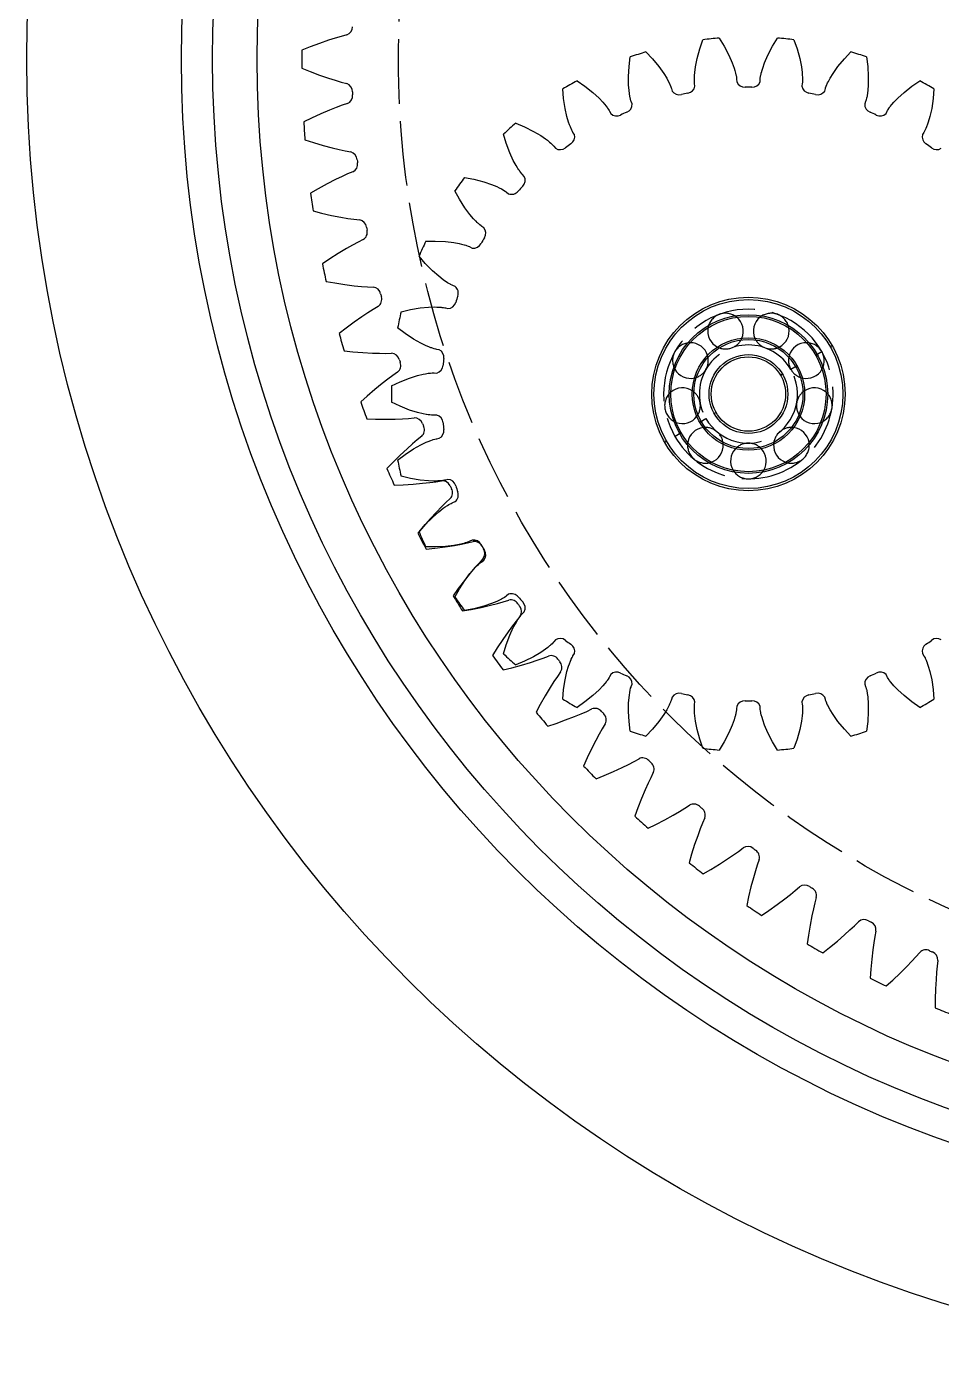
# Model space of a CAD drawing. Extents: x -49 to 4846, y -968 to 1090.
# Drawn here: x 4197.6 to 4320.6, y -967.9 to -788.5 of the extents above; entities that cross this region are included whole.
import ezdxf

# ---------------------------------------------------------------- set-up
doc = ezdxf.new("R2010")
doc.units = 0
doc.linetypes.add('DASHED', pattern=[11.05, 8.7, -2.35])
doc.linetypes.add('DOT', pattern=[2.2, 1.1, -1.1])
doc.layers.get('0').update_dxf_attribs({"linetype": 'CONTINUOUS'})
doc.layers.add('INVISIBLE', color=6, linetype='DOT')

msp = doc.modelspace()

# ---------------------------------------------------------------- linework, layer by layer
at = {"color": 1}
for p, q in [((4236.991093, -790.764306), (4235.713895, -791.244813)), ((4238.190572, -790.350225), (4236.991093, -790.764306)), ((4239.112618, -790.05748), (4238.190572, -790.350225)), ((4239.903708, -789.824876), (4239.112616, -790.057481)), ((4240.648322, -789.62236), (4239.903708, -789.824876)), ((4288.127818, -791.495485), (4288.550191, -790.283903)), ((4290.747985, -790.052907), (4291.413029, -791.150196)), ((4297.917853, -791.150196), (4298.582898, -790.052906)), ((4300.780692, -790.283905), (4301.203064, -791.495485)), ((4235.713895, -791.244813), (4234.61281, -791.690665)), ((4278.623508, -793.868692), (4278.784749, -792.59577)), ((4280.886489, -791.912875), (4281.765139, -792.847914)), ((4287.543754, -793.91058), (4287.765864, -792.802221)), ((4287.765864, -792.802221), (4288.127818, -791.495485)), ((4291.413029, -791.150196), (4292.038759, -792.353121)), ((4292.038759, -792.353121), (4292.486456, -793.391081)), ((4296.844426, -793.391081), (4297.292123, -792.353121)), ((4297.292123, -792.353121), (4297.917853, -791.150196)), ((4301.203064, -791.495485), (4301.565019, -792.802221)), ((4301.565019, -792.802221), (4301.787129, -793.91058)), ((4307.565743, -792.847914), (4308.444394, -791.912874)), ((4310.546134, -792.595771), (4310.707374, -793.868692)), ((4234.612809, -794.100981), (4235.713895, -794.546833)), ((4235.713895, -794.546833), (4236.991064, -795.02733)), ((4278.541149, -795.222127), (4278.623508, -793.868692)), ((4281.765139, -792.847914), (4282.627298, -793.894457)), ((4282.627298, -793.894457), (4283.281016, -794.816653)), ((4287.443868, -794.66459), (4287.543754, -793.91058)), ((4292.486456, -793.391081), (4292.740926, -794.107844)), ((4292.740926, -794.107844), (4292.833993, -794.414504)), ((4292.833993, -794.414504), (4292.931982, -794.781306)), ((4296.396689, -794.790341), (4296.454843, -794.564919)), ((4296.454843, -794.564919), (4296.47464, -794.49299)), ((4296.47464, -794.49299), (4296.589957, -794.107843)), ((4296.589956, -794.107847), (4296.844426, -793.391081)), ((4301.787129, -793.91058), (4301.887014, -794.664587)), ((4306.049866, -794.816653), (4306.703584, -793.894457)), ((4306.703584, -793.894457), (4307.565743, -792.847914)), ((4310.707374, -793.868692), (4310.789733, -795.222127)), ((4236.991064, -795.02733), (4238.190575, -795.441422)), ((4238.190575, -795.441422), (4239.112618, -795.734166)), ((4239.112616, -795.734165), (4239.903707, -795.96677)), ((4239.903707, -795.96677), (4240.648317, -796.169284)), ((4271.627199, -795.782518), (4272.681055, -796.514443)), ((4278.554333, -796.352445), (4278.541149, -795.222127)), ((4278.613398, -797.110746), (4278.554333, -796.352445)), ((4283.281016, -794.816653), (4283.678948, -795.464846)), ((4283.678949, -795.464846), (4283.83374, -795.745455)), ((4283.83374, -795.745455), (4284.00585, -796.083869)), ((4284.00585, -796.083869), (4284.009891, -796.092244)), ((4284.009891, -796.092244), (4284.105498, -796.297874)), ((4284.105498, -796.297874), (4284.135365, -796.365569)), ((4284.135365, -796.365569), (4284.227461, -796.588874)), ((4287.393019, -795.599085), (4287.393916, -795.495229)), ((4287.396049, -795.81579), (4287.393019, -795.599085)), ((4287.393916, -795.495229), (4287.396723, -795.372353)), ((4287.396376, -795.826091), (4287.396049, -795.81579)), ((4287.409189, -796.058656), (4287.396376, -795.826091)), ((4287.396723, -795.372353), (4287.406739, -795.139765)), ((4287.406739, -795.139765), (4287.411148, -795.065292)), ((4287.420263, -796.171564), (4287.409189, -796.058656)), ((4287.411148, -795.065292), (4287.443869, -794.664586)), ((4287.477669, -796.515442), (4287.420263, -796.171564)), ((4292.931982, -794.781306), (4292.934193, -794.790339)), ((4292.934193, -794.790339), (4292.984958, -795.011353)), ((4292.984958, -795.011353), (4293.000098, -795.083779)), ((4293.000098, -795.083779), (4293.043754, -795.321352)), ((4293.043754, -795.321352), (4293.068343, -795.493378)), ((4293.068343, -795.493378), (4293.077334, -795.576989)), ((4293.077333, -795.576982), (4293.092678, -795.925281)), ((4296.238204, -795.925281), (4296.253549, -795.576982)), ((4296.253549, -795.576982), (4296.266192, -795.464239)), ((4296.266192, -795.464239), (4296.302012, -795.234092)), ((4296.302012, -795.234092), (4296.303833, -795.223948)), ((4296.303833, -795.223948), (4296.345925, -795.011349)), ((4296.345925, -795.011349), (4296.368395, -794.909949)), ((4296.368395, -794.909949), (4296.396689, -794.790341)), ((4301.910619, -796.171564), (4301.853213, -796.515442)), ((4301.887014, -794.664588), (4301.914289, -794.983896)), ((4301.919207, -796.087918), (4301.910618, -796.171571)), ((4301.914289, -794.983896), (4301.933874, -795.363056)), ((4301.930922, -795.914539), (4301.919207, -796.087918)), ((4301.937614, -795.673081), (4301.930922, -795.914539)), ((4301.933874, -795.363056), (4301.934159, -795.372351)), ((4301.934159, -795.372351), (4301.937863, -795.59909)), ((4301.937863, -795.59909), (4301.937614, -795.673081)), ((4305.140012, -796.497071), (4305.225386, -796.29787)), ((4305.225386, -796.29787), (4305.268447, -796.203358)), ((4305.268447, -796.203358), (4305.32099, -796.092246)), ((4305.32099, -796.092246), (4305.424742, -795.88384)), ((4305.424742, -795.88384), (4305.459061, -795.8176)), ((4305.459061, -795.8176), (4305.651935, -795.464844)), ((4305.651932, -795.464848), (4306.049866, -794.816653)), ((4310.776549, -796.352445), (4310.717485, -797.110743)), ((4310.789733, -795.222127), (4310.776549, -796.352445)), ((4316.649827, -796.514443), (4317.703684, -795.782517)), ((4269.820308, -798.166096), (4269.713369, -796.887466)), ((4270.021143, -799.507079), (4269.820308, -798.166096)), ((4272.681055, -796.514443), (4273.741962, -797.358863)), ((4273.741962, -797.358863), (4274.57313, -798.124991)), ((4274.57313, -798.124991), (4275.097133, -798.676285)), ((4278.664704, -797.509495), (4278.613398, -797.110741)), ((4278.675875, -797.583257), (4278.664704, -797.509495)), ((4278.714435, -797.812844), (4278.675875, -797.583257)), ((4278.737237, -797.933619), (4278.714435, -797.812844)), ((4278.757952, -798.035392), (4278.737237, -797.933619)), ((4278.805972, -798.246731), (4278.757952, -798.035392)), ((4284.227461, -796.588874), (4284.287279, -796.752029)), ((4284.287279, -796.752029), (4284.313457, -796.831943)), ((4284.313455, -796.831936), (4284.40088, -797.169434)), ((4304.930002, -797.169434), (4305.017427, -796.831936)), ((4305.017427, -796.831936), (4305.053234, -796.724286)), ((4305.053234, -796.724286), (4305.136122, -796.506615)), ((4305.136122, -796.506615), (4305.140012, -796.497071)), ((4310.557301, -798.107718), (4310.500553, -798.342509)), ((4310.572929, -798.035397), (4310.557301, -798.107718)), ((4310.616447, -797.812842), (4310.572929, -798.035397)), ((4310.618101, -797.803691), (4310.616447, -797.812842)), ((4310.677775, -797.428744), (4310.618101, -797.803691)), ((4310.717485, -797.110743), (4310.677775, -797.428744)), ((4314.233747, -798.676287), (4314.757752, -798.124991)), ((4314.757752, -798.124991), (4315.58892, -797.358863)), ((4315.58892, -797.358863), (4316.649827, -796.514443)), ((4319.510575, -798.166096), (4319.309739, -799.507079)), ((4319.617513, -796.887468), (4319.510575, -798.166096)), ((4238.340433, -799.732893), (4237.172761, -800.229636)), ((4239.239812, -799.376543), (4238.340433, -799.732893)), ((4240.01275, -799.089321), (4239.23981, -799.376543)), ((4240.741423, -798.835357), (4240.01275, -799.089321)), ((4270.269046, -800.609955), (4270.021143, -799.507079)), ((4275.097134, -798.676285), (4275.306884, -798.918579)), ((4275.306884, -798.918579), (4275.545593, -799.213814)), ((4275.545593, -799.213814), (4275.551288, -799.221166)), ((4275.551288, -799.221166), (4275.687558, -799.402425)), ((4275.687558, -799.402425), (4275.730847, -799.462431)), ((4275.730847, -799.462431), (4275.867359, -799.661708)), ((4275.867359, -799.661708), (4275.959791, -799.808861)), ((4275.959791, -799.808861), (4276.002012, -799.881586)), ((4276.002009, -799.88158), (4276.157693, -800.193525)), ((4278.808433, -798.256739), (4278.805972, -798.246731)), ((4278.86932, -798.481559), (4278.808433, -798.256739)), ((4278.903627, -798.589696), (4278.86932, -798.481559)), ((4279.031274, -798.914125), (4278.903627, -798.589696)), ((4310.427256, -798.589696), (4310.299608, -798.914125)), ((4310.453047, -798.509664), (4310.427253, -798.589703)), ((4310.500553, -798.342509), (4310.453047, -798.509664)), ((4313.173189, -800.193525), (4313.328874, -799.88158)), ((4313.328874, -799.88158), (4313.38628, -799.783726)), ((4313.38628, -799.783726), (4313.512612, -799.588045)), ((4313.512612, -799.588045), (4313.518402, -799.579519)), ((4313.518402, -799.579519), (4313.643327, -799.402421)), ((4313.643327, -799.402421), (4313.705097, -799.318927)), ((4313.705097, -799.318927), (4313.779593, -799.221167)), ((4313.779593, -799.221167), (4313.924408, -799.038888)), ((4313.924408, -799.038888), (4313.971749, -798.98123)), ((4313.971749, -798.98123), (4314.23375, -798.676284)), ((4319.309739, -799.507079), (4319.061837, -800.609955)), ((4235.932193, -800.798066), (4234.864891, -801.31964)), ((4237.172761, -800.229636), (4235.932193, -800.798066)), ((4263.374792, -801.492714), (4264.557794, -801.989536)), ((4270.484479, -801.339405), (4270.269046, -800.609955)), ((4270.617569, -801.718773), (4270.484478, -801.339401)), ((4270.643831, -801.788601), (4270.617569, -801.718773)), ((4318.741446, -801.642199), (4318.60512, -801.996544)), ((4318.846404, -801.339403), (4318.741446, -801.642199)), ((4319.061837, -800.609955), (4318.846404, -801.339402)), ((4262.102959, -804.19988), (4261.732515, -802.971425)), ((4264.557794, -801.989536), (4265.771082, -802.594928)), ((4265.771082, -802.594928), (4266.743374, -803.171506)), ((4266.743374, -803.171506), (4267.370547, -803.601806)), ((4270.729283, -802.005154), (4270.643831, -801.788601)), ((4270.776697, -802.118549), (4270.729283, -802.005154)), ((4270.81812, -802.213791), (4270.776697, -802.118549)), ((4270.909029, -802.410528), (4270.81812, -802.213791)), ((4270.913518, -802.419805), (4270.909029, -802.410528)), ((4271.019816, -802.627053), (4270.913518, -802.419805)), ((4271.075857, -802.725695), (4271.019816, -802.627053)), ((4271.268167, -803.016494), (4271.075857, -802.725695)), ((4318.255026, -802.725695), (4318.062715, -803.016494)), ((4318.296893, -802.652774), (4318.255022, -802.725701)), ((4318.378115, -802.499149), (4318.296893, -802.652774)), ((4318.482438, -802.281287), (4318.378115, -802.499149)), ((4318.512761, -802.213795), (4318.482438, -802.281287)), ((4318.6016, -802.005152), (4318.512761, -802.213795)), ((4318.60512, -801.996544), (4318.6016, -802.005152)), ((4235.033026, -803.724084), (4236.16253, -804.092042)), ((4236.16253, -804.092042), (4237.470106, -804.482278)), ((4237.470106, -804.482278), (4238.69558, -804.811688)), ((4238.69558, -804.811688), (4239.635798, -805.0394)), ((4239.635796, -805.0394), (4240.441186, -805.216254)), ((4240.441186, -805.216254), (4241.198108, -805.366333)), ((4262.578211, -805.469802), (4262.102959, -804.19988)), ((4267.370548, -803.601806), (4267.62609, -803.795196)), ((4267.62609, -803.795196), (4267.920966, -804.034348)), ((4267.920966, -804.034348), (4267.928064, -804.040356)), ((4267.928064, -804.040356), (4268.099043, -804.189321)), ((4268.099043, -804.189321), (4268.153862, -804.239016)), ((4268.153862, -804.239016), (4268.328822, -804.405557)), ((4268.328822, -804.405557), (4268.44983, -804.530275)), ((4268.44983, -804.530275), (4268.506249, -804.592633)), ((4268.506244, -804.592628), (4268.723383, -804.865388)), ((4263.049998, -806.497037), (4262.578211, -805.469802)), ((4263.412385, -807.165755), (4263.049998, -806.497037)), ((4240.016762, -808.664031), (4239.144431, -809.082251)), ((4240.767781, -808.323592), (4240.01676, -808.664032)), ((4241.476964, -808.019417), (4240.767781, -808.323592)), ((4256.489936, -808.793901), (4257.750381, -809.033907)), ((4263.621441, -807.509162), (4263.412382, -807.165751)), ((4263.661647, -807.572004), (4263.621441, -807.509162)), ((4263.790256, -807.766058), (4263.661647, -807.572004)), ((4263.86021, -807.867118), (4263.790256, -807.766058)), ((4263.920529, -807.951666), (4263.86021, -807.867118)), ((4264.050356, -808.125203), (4263.920529, -807.951666)), ((4264.056676, -808.133344), (4264.050356, -808.125203)), ((4264.20374, -808.313962), (4264.056676, -808.133344)), ((4264.279065, -808.398797), (4264.20374, -808.313962)), ((4264.527634, -808.643258), (4264.279065, -808.398797)), ((4236.81636, -810.31282), (4235.788041, -810.907574)), ((4238.014255, -809.659237), (4236.81636, -810.31282)), ((4239.144431, -809.082251), (4238.014255, -809.659237)), ((4255.808746, -811.706338), (4255.190988, -810.581747)), ((4257.750381, -809.033907), (4259.063025, -809.373813)), ((4259.063025, -809.373813), (4260.133947, -809.735639)), ((4260.133947, -809.735639), (4260.836879, -810.02614)), ((4260.836879, -810.02614), (4261.127046, -810.162173)), ((4261.127046, -810.162173), (4261.4652, -810.334792)), ((4261.4652, -810.334792), (4261.473393, -810.339192)), ((4261.473393, -810.339192), (4261.671607, -810.449354)), ((4261.671607, -810.449354), (4261.73556, -810.486566)), ((4261.73556, -810.486566), (4261.941323, -810.61309)), ((4261.941323, -810.61309), (4262.085616, -810.709925)), ((4262.085616, -810.709925), (4262.153767, -810.75919)), ((4256.537645, -812.849699), (4255.808746, -811.706338)), ((4262.153761, -810.759185), (4262.422866, -810.980839)), ((4236.123492, -813.294433), (4237.275912, -813.582705)), ((4237.275912, -813.582705), (4238.607525, -813.880778)), ((4238.607525, -813.880778), (4239.852992, -814.123901)), ((4239.852992, -814.123901), (4240.806804, -814.285472)), ((4240.806802, -814.285471), (4241.622567, -814.405714)), ((4257.212696, -813.756396), (4256.537645, -812.849699)), ((4257.706198, -814.335157), (4257.212696, -813.756396)), ((4257.982084, -814.627594), (4257.706196, -814.335153)), ((4241.622567, -814.405714), (4242.388114, -814.502627)), ((4258.034478, -814.680703), (4257.982084, -814.627594)), ((4258.200622, -814.843778), (4258.034478, -814.680703)), ((4258.290059, -814.928084), (4258.200622, -814.843778)), ((4258.366639, -814.998244), (4258.290059, -814.928084)), ((4258.529709, -815.140996), (4258.366639, -814.998244)), ((4258.537583, -815.147646), (4258.529709, -815.140996)), ((4258.718987, -815.293741), (4258.537583, -815.147646)), ((4258.810303, -815.36106), (4258.718987, -815.293741)), ((4259.104267, -815.548499), (4258.810303, -815.36106)), ((4241.439682, -817.874699), (4240.598649, -818.352751)), ((4242.165123, -817.4827), (4241.439679, -817.8747)), ((4242.85136, -817.129797), (4242.165123, -817.4827)), ((4251.273532, -817.366982), (4252.556334, -817.339681)), ((4252.556334, -817.339681), (4253.910964, -817.399246)), ((4253.910964, -817.399246), (4255.033711, -817.530508)), ((4255.033711, -817.530508), (4255.781681, -817.668513)), ((4255.781682, -817.668513), (4256.09379, -817.741245)), ((4256.09379, -817.741245), (4256.460445, -817.839785)), ((4256.460445, -817.839785), (4256.469373, -817.842386)), ((4256.469373, -817.842386), (4256.686159, -817.908929)), ((4256.686159, -817.908929), (4256.756452, -817.932031)), ((4239.511475, -819.007168), (4238.362089, -819.74272)), ((4240.598649, -818.352751), (4239.511475, -819.007168)), ((4251.212758, -820.357402), (4250.374684, -819.385825)), ((4256.756452, -817.932031), (4256.984024, -818.01301)), ((4256.984024, -818.01301), (4257.145298, -818.077728)), ((4257.145298, -818.077728), (4257.222202, -818.111747)), ((4257.222195, -818.111744), (4257.531504, -818.272605)), ((4238.362089, -819.74272), (4237.377763, -820.407758)), ((4252.163447, -821.324231), (4251.212758, -820.357402)), ((4253.012259, -822.070764), (4252.163447, -821.324231)), ((4237.878896, -822.765402), (4239.048618, -822.972583)), ((4239.048618, -822.972583), (4240.397779, -823.177042)), ((4240.397779, -823.177042), (4241.657172, -823.332692)), ((4253.615309, -822.534272), (4253.012259, -822.070764)), ((4253.945967, -822.76296), (4253.615305, -822.53427)), ((4254.008258, -822.804015), (4253.945967, -822.76296)), ((4254.204676, -822.928982), (4254.008258, -822.804015)), ((4254.309687, -822.992852), (4254.204676, -822.928982)), ((4254.39918, -823.045557), (4254.309687, -822.992852)), ((4254.588367, -823.151285), (4254.39918, -823.045557)), ((4254.597451, -823.156152), (4254.588367, -823.151285)), ((4254.805266, -823.261338), (4254.597451, -823.156152)), ((4254.908584, -823.308201), (4254.805266, -823.261338)), ((4241.657172, -823.332692), (4242.619931, -823.427335)), ((4242.619929, -823.427335), (4243.442094, -823.49038)), ((4243.442094, -823.49038), (4244.212537, -823.533655)), ((4255.235094, -823.430426), (4254.908584, -823.308201)), ((4244.197969, -826.522024), (4243.501637, -826.963673)), ((4244.857917, -826.12211), (4244.197969, -826.522024)), ((4247.953563, -826.837272), (4249.202657, -826.543858)), ((4249.202657, -826.543858), (4250.540069, -826.320477)), ((4250.540069, -826.320477), (4251.665573, -826.215439)), ((4251.665573, -826.215439), (4252.425891, -826.194916)), ((4252.425891, -826.194916), (4252.746301, -826.201168)), ((4252.746301, -826.201168), (4253.125431, -826.221323)), ((4253.125431, -826.221323), (4253.134705, -826.222011)), ((4253.134705, -826.222011), (4253.360589, -826.242027)), ((4253.360589, -826.242027), (4253.434148, -826.25001)), ((4253.434148, -826.25001), (4253.673584, -826.281904)), ((4253.673584, -826.281904), (4253.844789, -826.311678)), ((4253.844789, -826.311678), (4253.927086, -826.328964)), ((4253.927079, -826.328963), (4254.263073, -826.421999)), ((4241.657126, -828.227887), (4240.56185, -829.041825)), ((4242.696002, -827.499227), (4241.657126, -828.227887)), ((4243.501639, -826.963672), (4242.696002, -827.499227)), ((4240.56185, -829.041825), (4239.626312, -829.773905)), ((4248.515861, -829.774979), (4247.494098, -828.99888)), ((4249.64679, -830.523022), (4248.515861, -829.774979)), ((4240.290685, -832.090849), (4241.47201, -832.21593)), ((4241.47201, -832.21593), (4242.832147, -832.325778)), ((4250.632267, -831.076763), (4249.64679, -830.523022)), ((4251.318506, -831.404762), (4250.632267, -831.076763)), ((4251.689486, -831.559704), (4251.318502, -831.40476)), ((4251.758951, -831.586911), (4251.689486, -831.559704)), ((4251.97706, -831.66831), (4251.758951, -831.586911)), ((4252.093055, -831.708951), (4251.97706, -831.66831)), ((4252.191551, -831.741897), (4252.093055, -831.708951)), ((4252.398585, -831.805981), (4252.191551, -831.741897)), ((4252.408483, -831.808853), (4252.398585, -831.805981)), ((4252.633626, -831.868533), (4252.408483, -831.808853)), ((4252.744429, -831.892891), (4252.633626, -831.868533)), ((4253.089216, -831.94456), (4252.744429, -831.892891)), ((4242.832147, -832.325778), (4244.09933, -832.393199)), ((4244.09933, -832.393199), (4245.066345, -832.420452)), ((4245.066343, -832.420452), (4245.890904, -832.425992)), ((4245.890904, -832.425992), (4246.662488, -832.415419)), ((4246.856414, -835.397524), (4246.192586, -835.886671)), ((4247.486858, -834.952549), (4246.856414, -835.397524)), ((4247.835922, -836.24417), (4249.097664, -835.747607)), ((4249.097664, -835.747607), (4250.176735, -835.410859)), ((4250.176735, -835.410859), (4250.916171, -835.232706)), ((4250.916171, -835.232705), (4251.230879, -835.172203)), ((4251.230879, -835.172203), (4251.605914, -835.113092)), ((4251.605914, -835.113092), (4251.615129, -835.111837)), ((4251.615129, -835.111837), (4251.840239, -835.084452)), ((4251.840239, -835.084452), (4251.91385, -835.076967)), ((4251.91385, -835.076967), (4252.154685, -835.058383)), ((4252.154685, -835.058383), (4252.328339, -835.05191)), ((4252.328339, -835.05191), (4252.412432, -835.051708)), ((4252.412424, -835.051708), (4252.760419, -835.072854)), ((4244.440755, -837.276472), (4243.404924, -838.16483)), ((4245.426272, -836.477118), (4244.440755, -837.276472)), ((4246.192588, -835.88667), (4245.426272, -836.477118)), ((4246.675128, -836.790873), (4247.835922, -836.24417)), ((4243.404924, -838.16483), (4242.522733, -838.960387)), ((4247.835922, -839.547477), (4246.675127, -839.000773)), ((4243.34711, -841.225343), (4244.534282, -841.267713)), ((4247.167567, -841.261278), (4248.134129, -841.22101)), ((4249.097664, -840.044039), (4247.835922, -839.547477)), ((4248.134126, -841.22101), (4248.957065, -841.169017)), ((4248.957065, -841.169017), (4249.726032, -841.104647)), ((4250.176735, -840.380787), (4249.097664, -840.044039)), ((4250.916173, -840.558941), (4250.176735, -840.380787)), ((4251.31126, -840.633367), (4250.916169, -840.55894)), ((4251.384864, -840.645536), (4251.31126, -840.633367)), ((4251.615131, -840.67981), (4251.384864, -840.645536)), ((4251.737041, -840.695445), (4251.615131, -840.67981)), ((4251.840234, -840.707193), (4251.737041, -840.695445)), ((4252.056068, -840.726832), (4251.840234, -840.707193)), ((4252.066347, -840.727583), (4252.056068, -840.726832)), ((4252.298978, -840.73915), (4252.066347, -840.727583)), ((4252.412424, -840.739938), (4252.298978, -840.73915)), ((4252.760419, -840.718792), (4252.412424, -840.739938)), ((4244.534282, -841.267713), (4245.898768, -841.282415)), ((4245.898768, -841.282415), (4247.167567, -841.261278)), ((4249.499418, -844.600221), (4248.776157, -845.242686)), ((4250.127507, -844.065961), (4249.499417, -844.600222)), ((4249.64679, -845.268624), (4250.632267, -844.714884)), ((4250.725375, -843.578092), (4250.127507, -844.065961)), ((4250.632267, -844.714884), (4251.318504, -844.386886)), ((4251.318504, -844.386886), (4251.613756, -844.262274)), ((4251.613756, -844.262274), (4251.968306, -844.126481)), ((4251.968306, -844.126481), (4251.977058, -844.123337)), ((4251.977058, -844.123337), (4252.191555, -844.049748)), ((4252.191555, -844.049748), (4252.262002, -844.027121)), ((4252.262002, -844.027121), (4252.49371, -843.958871)), ((4252.49371, -843.958871), (4252.662224, -843.916435)), ((4252.662224, -843.916435), (4252.744436, -843.898754)), ((4252.744429, -843.898755), (4253.089216, -843.847087)), ((4247.848801, -846.10884), (4246.877462, -847.067288)), ((4247.494099, -846.792766), (4248.515861, -846.016667)), ((4248.776157, -845.242686), (4247.848801, -846.10884)), ((4248.515861, -846.016667), (4249.64679, -845.268624)), ((4246.877462, -847.067288), (4246.052915, -847.922446)), ((4247.033279, -850.124379), (4248.220515, -850.083834)), ((4249.202657, -849.247789), (4247.953562, -848.954374)), ((4248.220515, -850.083834), (4249.582703, -850.003318)), ((4250.540069, -849.471169), (4249.202657, -849.247789)), ((4249.582703, -850.003318), (4250.846937, -849.893725)), ((4251.665573, -849.576207), (4250.540069, -849.471169)), ((4250.846937, -849.893725), (4251.808335, -849.786131)), ((4252.425893, -849.59673), (4251.665573, -849.576207)), ((4251.808332, -849.786131), (4252.625639, -849.67686)), ((4252.827821, -849.587386), (4252.425889, -849.59673)), ((4252.625639, -849.67686), (4253.388244, -849.559006)), ((4252.902346, -849.583986), (4252.827821, -849.587386)), ((4253.134707, -849.569636), (4252.902346, -849.583986)), ((4253.257204, -849.559583), (4253.134707, -849.569636)), ((4253.360584, -849.549619), (4253.257204, -849.559583)), ((4253.575785, -849.523954), (4253.360584, -849.549619)), ((4253.585995, -849.522552), (4253.575785, -849.523954)), ((4253.815948, -849.485499), (4253.585995, -849.522552)), ((4253.927079, -849.462684), (4253.815948, -849.485499)), ((4254.263073, -849.369648), (4253.927079, -849.462684)), ((4254.55769, -851.956715), (4253.995311, -852.485101)), ((4252.729337, -853.753226), (4251.86466, -854.681958)), ((4252.163447, -854.467415), (4253.012259, -853.720882)), ((4253.40602, -853.061873), (4252.729337, -853.753226)), ((4253.012259, -853.720882), (4253.615306, -853.257376)), ((4253.995311, -852.485101), (4253.406019, -853.061875)), ((4253.615307, -853.257375), (4253.878198, -853.074101)), ((4253.878198, -853.074101), (4254.196768, -852.867559)), ((4254.196768, -852.867559), (4254.204675, -852.862665)), ((4254.204675, -852.862665), (4254.399184, -852.746087)), ((4254.399184, -852.746087), (4254.463387, -852.709308)), ((4254.463387, -852.709308), (4254.675842, -852.594375)), ((4254.675842, -852.594375), (4254.83185, -852.51783)), ((4254.83185, -852.51783), (4254.90859, -852.483442)), ((4254.908584, -852.483445), (4255.235094, -852.36122)), ((4250.374685, -856.40582), (4251.212758, -855.434244)), ((4251.86466, -854.681958), (4250.962545, -855.705829)), ((4251.212758, -855.434244), (4252.163447, -854.467415)), ((4250.962545, -855.705829), (4250.19966, -856.616422)), ((4252.556334, -858.451965), (4251.273531, -858.424664)), ((4251.331234, -858.744604), (4252.51275, -858.62134)), ((4252.51275, -858.62134), (4253.866003, -858.445999)), ((4253.910964, -858.392401), (4252.556334, -858.451965)), ((4253.866003, -858.445999), (4255.119513, -858.248484)), ((4255.033711, -858.261138), (4253.910964, -858.392401)), ((4255.781684, -858.123133), (4255.033711, -858.261138)), ((4255.119513, -858.248484), (4256.071063, -858.074089)), ((4256.172886, -858.030428), (4255.78168, -858.123134)), ((4256.071061, -858.074089), (4256.878755, -857.908072)), ((4256.245076, -858.011608), (4256.172886, -858.030428)), ((4256.469375, -857.94926), (4256.245076, -858.011608)), ((4256.587105, -857.913959), (4256.469375, -857.94926)), ((4256.686155, -857.882719), (4256.587105, -857.913959)), ((4256.891317, -857.812872), (4256.686155, -857.882719)), ((4256.878755, -857.908072), (4257.63128, -857.737308)), ((4256.901012, -857.809377), (4256.891317, -857.812872)), ((4257.118236, -857.725324), (4256.901012, -857.809377)), ((4257.222195, -857.679902), (4257.118236, -857.725324)), ((4257.531504, -857.519042), (4257.222195, -857.679902)), ((4258.440982, -860.613928), (4257.89336, -861.230404)), ((4257.925239, -861.222564), (4258.193904, -860.954301)), ((4258.193904, -860.954301), (4258.200621, -860.94787)), ((4258.200621, -860.94787), (4258.366642, -860.793399)), ((4258.366642, -860.793399), (4258.421795, -860.744075)), ((4258.421795, -860.744075), (4258.605712, -860.587481)), ((4258.965134, -860.0476), (4258.440982, -860.613928)), ((4258.605712, -860.587481), (4258.742396, -860.480173)), ((4258.742396, -860.480173), (4258.810309, -860.430582)), ((4258.810303, -860.430586), (4259.104267, -860.243147)), ((4257.266553, -861.967274), (4256.468767, -862.954061)), ((4256.537645, -862.941947), (4257.212696, -862.03525)), ((4257.212696, -862.03525), (4257.706197, -861.456492)), ((4257.893361, -861.230402), (4257.266553, -861.967274)), ((4257.706197, -861.456492), (4257.925239, -861.222564)), ((4255.640271, -864.038366), (4254.942764, -864.999957)), ((4255.190989, -865.209898), (4255.808746, -864.085309)), ((4256.468767, -862.954061), (4255.640271, -864.038366)), ((4255.808746, -864.085309), (4256.537645, -862.941947)), ((4258.727801, -866.569326), (4259.964479, -866.284852)), ((4260.133947, -866.056007), (4259.063025, -866.417834)), ((4259.964479, -866.284852), (4260.901547, -866.044505)), ((4260.836882, -865.765505), (4260.133947, -866.056007)), ((4261.20026, -865.59349), (4260.836878, -865.765507)), ((4260.901544, -866.044505), (4261.69569, -865.822551)), ((4261.26696, -865.560073), (4261.20026, -865.59349)), ((4261.473394, -865.452453), (4261.26696, -865.560073)), ((4261.581212, -865.393446), (4261.473394, -865.452453)), ((4261.671603, -865.342295), (4261.581212, -865.393446)), ((4261.857759, -865.231318), (4261.671603, -865.342295)), ((4261.69569, -865.822551), (4262.43447, -865.599709)), ((4261.866517, -865.225884), (4261.857759, -865.231318)), ((4262.061518, -865.098505), (4261.866517, -865.225884)), ((4262.153761, -865.032461), (4262.061518, -865.098505)), ((4262.422866, -864.810807), (4262.153761, -865.032461)), ((4256.220036, -867.04402), (4257.390075, -866.838638)), ((4257.750381, -866.75774), (4256.489934, -866.997745)), ((4257.390075, -866.838638), (4258.727801, -866.569326)), ((4259.063025, -866.417834), (4257.750381, -866.75774)), ((4263.926233, -867.811329), (4263.442863, -868.41284)), ((4263.578002, -868.351536), (4263.785022, -868.033277)), ((4263.785022, -868.033277), (4263.790255, -868.02559)), ((4263.790255, -868.02559), (4263.920532, -867.839977)), ((4263.920532, -867.839977), (4263.964225, -867.780264)), ((4263.964225, -867.780264), (4264.111564, -867.588853)), ((4264.111564, -867.588853), (4264.222951, -867.455472)), ((4264.222951, -867.455472), (4264.27907, -867.392844)), ((4264.279065, -867.39285), (4264.527634, -867.148388)), ((4262.365699, -869.844813), (4261.638691, -870.884847)), ((4262.939579, -869.066012), (4262.365699, -869.844813)), ((4262.578211, -870.321844), (4263.049998, -869.29461)), ((4263.442863, -868.41284), (4262.939578, -869.066014)), ((4263.049998, -869.29461), (4263.412383, -868.625894)), ((4263.412383, -868.625893), (4263.578002, -868.351536)), ((4261.638691, -870.884847), (4260.887851, -872.024304)), ((4261.732516, -872.82022), (4262.102959, -871.591767)), ((4262.102959, -871.591767), (4262.578211, -870.321844)), ((4268.021259, -871.671155), (4267.928066, -871.751289)), ((4268.09904, -871.602328), (4268.021259, -871.671155)), ((4268.258055, -871.455073), (4268.09904, -871.602328)), ((4268.265491, -871.447937), (4268.258055, -871.455073)), ((4268.429747, -871.282798), (4268.265491, -871.447937)), ((4268.506244, -871.199019), (4268.429747, -871.282798)), ((4268.723383, -870.926258), (4268.506244, -871.199019)), ((4260.887851, -872.024304), (4260.25912, -873.032208)), ((4265.771082, -873.196718), (4264.557794, -873.80211)), ((4266.743374, -872.620141), (4265.771082, -873.196718)), ((4266.276249, -873.658548), (4267.052977, -873.381737)), ((4267.37055, -872.189839), (4266.743374, -872.620141)), ((4267.052977, -873.381737), (4267.774414, -873.107904)), ((4267.690223, -871.946032), (4267.370546, -872.189842)), ((4267.748518, -871.899477), (4267.690223, -871.946032)), ((4267.928066, -871.751289), (4267.748518, -871.899477)), ((4270.818121, -873.577851), (4270.848444, -873.510359)), ((4270.848444, -873.510359), (4270.952768, -873.292498)), ((4270.952768, -873.292498), (4271.033989, -873.138872)), ((4271.033989, -873.138872), (4271.07586, -873.065945)), ((4271.075857, -873.065952), (4271.268167, -872.775152)), ((4318.062715, -872.775152), (4318.255026, -873.065952)), ((4318.255026, -873.065952), (4318.311066, -873.164593)), ((4318.311066, -873.164593), (4318.417364, -873.371841)), ((4318.417364, -873.371841), (4318.421853, -873.381118)), ((4318.421853, -873.381118), (4318.512763, -873.577855)), ((4261.675868, -874.982194), (4262.82873, -874.695694)), ((4262.82873, -874.695694), (4264.144411, -874.333723)), ((4264.557794, -873.80211), (4263.374791, -874.298933)), ((4264.144411, -874.333723), (4265.358232, -873.963676)), ((4265.358232, -873.963676), (4266.276251, -873.658547)), ((4269.416817, -875.210076), (4268.976584, -875.84384)), ((4270.021143, -876.284568), (4270.269046, -875.181691)), ((4270.269046, -875.181691), (4270.484478, -874.452244)), ((4270.484479, -874.452244), (4270.589436, -874.149448)), ((4270.589436, -874.149448), (4270.725762, -873.795102)), ((4270.725762, -873.795102), (4270.729282, -873.786494)), ((4270.729282, -873.786494), (4270.818121, -873.577851)), ((4318.512763, -873.577855), (4318.554185, -873.673097)), ((4318.554185, -873.673097), (4318.601599, -873.786493)), ((4318.601599, -873.786493), (4318.687051, -874.003046)), ((4318.687051, -874.003046), (4318.713314, -874.072873)), ((4318.713314, -874.072873), (4318.846404, -874.452245)), ((4318.846403, -874.452241), (4319.061837, -875.181691)), ((4319.061837, -875.181691), (4319.309739, -876.284568)), ((4268.520089, -876.530529), (4268.001933, -877.347464)), ((4268.976584, -875.84384), (4268.520088, -876.530531)), ((4269.820308, -877.62555), (4270.021143, -876.284568)), ((4275.097135, -877.11536), (4274.57313, -877.666655)), ((4275.359133, -876.810417), (4275.097132, -877.115363)), ((4275.406474, -876.752759), (4275.359133, -876.810417)), ((4275.551289, -876.570479), (4275.406474, -876.752759)), ((4275.625785, -876.472719), (4275.551289, -876.570479)), ((4275.687556, -876.389225), (4275.625785, -876.472719)), ((4275.81248, -876.212127), (4275.687556, -876.389225)), ((4275.81827, -876.203601), (4275.81248, -876.212127)), ((4275.944603, -876.00792), (4275.81827, -876.203601)), ((4276.002009, -875.910067), (4275.944603, -876.00792)), ((4276.157693, -875.598121), (4276.002009, -875.910067)), ((4278.903627, -877.20195), (4279.031274, -876.877522)), ((4310.299608, -876.877522), (4310.427256, -877.20195)), ((4313.328874, -875.910067), (4313.173189, -875.598121)), ((4313.371091, -875.982786), (4313.32887, -875.91006)), ((4313.463524, -876.129938), (4313.371091, -875.982786)), ((4313.600035, -876.329215), (4313.463524, -876.129938)), ((4313.643324, -876.389222), (4313.600035, -876.329215)), ((4313.779595, -876.57048), (4313.643324, -876.389222)), ((4313.785289, -876.577833), (4313.779595, -876.57048)), ((4314.023998, -876.873067), (4313.785289, -876.577833)), ((4314.233749, -877.115361), (4314.023998, -876.873067)), ((4314.757752, -877.666655), (4314.233749, -877.115362)), ((4319.309739, -876.284568), (4319.510575, -877.62555)), ((4267.349245, -878.435678), (4266.679719, -879.624736)), ((4268.001933, -877.347464), (4267.349245, -878.435678)), ((4269.71337, -878.904178), (4269.820308, -877.62555)), ((4273.741962, -878.432784), (4272.681055, -879.277203)), ((4274.57313, -877.666655), (4273.741962, -878.432784)), ((4278.554333, -879.439201), (4278.613398, -878.680903)), ((4278.613398, -878.680903), (4278.653107, -878.362902)), ((4278.653107, -878.362902), (4278.712781, -877.987956)), ((4278.712781, -877.987956), (4278.714435, -877.978804)), ((4278.714435, -877.978804), (4278.757953, -877.75625)), ((4278.757953, -877.75625), (4278.773581, -877.683928)), ((4278.773581, -877.683928), (4278.830329, -877.449137)), ((4278.830329, -877.449137), (4278.877835, -877.281982)), ((4278.877835, -877.281982), (4278.903629, -877.201943)), ((4284.40088, -878.622213), (4284.313455, -878.95971)), ((4305.017427, -878.95971), (4304.930002, -878.622213)), ((4310.427256, -877.20195), (4310.461563, -877.310088)), ((4310.461563, -877.310088), (4310.522449, -877.534908)), ((4310.522449, -877.534908), (4310.524911, -877.544915)), ((4310.524911, -877.544915), (4310.57293, -877.756254)), ((4310.57293, -877.756254), (4310.593645, -877.858027)), ((4310.593645, -877.858027), (4310.616447, -877.978802)), ((4310.616447, -877.978802), (4310.655008, -878.20839)), ((4310.655008, -878.20839), (4310.666178, -878.282152)), ((4310.666178, -878.282152), (4310.717485, -878.680905)), ((4310.717484, -878.680901), (4310.776549, -879.439201)), ((4315.58892, -878.432784), (4314.757752, -877.666655)), ((4316.649827, -879.277203), (4315.58892, -878.432784)), ((4319.510575, -877.62555), (4319.617513, -878.90418)), ((4266.679719, -879.624736), (4266.122827, -880.674042)), ((4272.681055, -879.277203), (4271.627198, -880.009129)), ((4272.16899, -880.879123), (4272.924517, -880.548805)), ((4272.924517, -880.548805), (4273.625094, -880.225314)), ((4278.541149, -880.569519), (4278.554333, -879.439201)), ((4278.623508, -881.922954), (4278.541149, -880.569519)), ((4283.67895, -880.326798), (4283.281016, -880.974993)), ((4283.871821, -879.974047), (4283.678948, -880.326802)), ((4283.90614, -879.907806), (4283.871821, -879.974047)), ((4284.009892, -879.699401), (4283.90614, -879.907806)), ((4284.062435, -879.588289), (4284.009892, -879.699401)), ((4284.105496, -879.493777), (4284.062435, -879.588289)), ((4284.19087, -879.294575), (4284.105496, -879.493777)), ((4284.194761, -879.285031), (4284.19087, -879.294575)), ((4284.277648, -879.06736), (4284.194761, -879.285031)), ((4284.313455, -878.95971), (4284.277648, -879.06736)), ((4287.393019, -880.192556), (4287.393269, -880.118566)), ((4287.396723, -880.419296), (4287.393019, -880.192556)), ((4287.393269, -880.118566), (4287.399961, -879.877107)), ((4287.397008, -880.428591), (4287.396723, -880.419296)), ((4287.416594, -880.807751), (4287.397008, -880.428591)), ((4287.399961, -879.877107), (4287.411675, -879.703728)), ((4287.411675, -879.703728), (4287.420264, -879.620075)), ((4287.420263, -879.620083), (4287.477669, -879.276204)), ((4293.027049, -880.567699), (4292.984957, -880.780297)), ((4293.02887, -880.557555), (4293.027049, -880.567699)), ((4293.064691, -880.327407), (4293.02887, -880.557555)), ((4293.077333, -880.214665), (4293.064691, -880.327407)), ((4293.092678, -879.866365), (4293.077333, -880.214665)), ((4296.253549, -880.214665), (4296.238204, -879.866365)), ((4296.262539, -880.298268), (4296.253549, -880.214657)), ((4296.287129, -880.470294), (4296.262539, -880.298268)), ((4296.330785, -880.707867), (4296.287129, -880.470294)), ((4301.853213, -879.276204), (4301.910619, -879.620083)), ((4301.910619, -879.620083), (4301.921693, -879.73299)), ((4301.924143, -880.651881), (4301.919734, -880.726354)), ((4301.921693, -879.73299), (4301.934506, -879.965556)), ((4301.934159, -880.419294), (4301.924143, -880.651881)), ((4301.936966, -880.296417), (4301.934159, -880.419294)), ((4301.934506, -879.965556), (4301.934834, -879.975857)), ((4301.934834, -879.975857), (4301.937863, -880.192561)), ((4301.937863, -880.192561), (4301.936966, -880.296417)), ((4305.043603, -879.039617), (4305.017425, -878.959703)), ((4305.103421, -879.202772), (4305.043603, -879.039617)), ((4305.195518, -879.426077), (4305.103421, -879.202772)), ((4305.225384, -879.493772), (4305.195518, -879.426077)), ((4305.320991, -879.699402), (4305.225384, -879.493772)), ((4305.325032, -879.707778), (4305.320991, -879.699402)), ((4305.497143, -880.046192), (4305.325032, -879.707778)), ((4305.651934, -880.3268), (4305.497143, -880.046192)), ((4306.049866, -880.974993), (4305.651934, -880.326801)), ((4310.789733, -880.569519), (4310.707374, -881.922954)), ((4310.776549, -879.439201), (4310.789733, -880.569519)), ((4317.703683, -880.009129), (4316.649827, -879.277203)), ((4267.672148, -882.520451), (4268.802216, -882.15423)), ((4268.802216, -882.15423), (4270.089443, -881.701363)), ((4270.089443, -881.701363), (4271.274494, -881.247545)), ((4271.274494, -881.247545), (4272.168992, -880.879122)), ((4275.410137, -882.207797), (4275.015185, -882.870726)), ((4278.784749, -883.195875), (4278.623508, -881.922954)), ((4282.627298, -881.89719), (4281.765139, -882.943732)), ((4283.281016, -880.974993), (4282.627298, -881.89719)), ((4287.443868, -881.127059), (4287.416594, -880.807751)), ((4287.543754, -881.881066), (4287.443868, -881.127059)), ((4287.765864, -882.989425), (4287.543754, -881.881066)), ((4292.486456, -882.400565), (4292.038759, -883.438525)), ((4292.740927, -881.6838), (4292.486456, -882.400565)), ((4292.856242, -881.298656), (4292.740925, -881.683804)), ((4292.876039, -881.226728), (4292.856242, -881.298656)), ((4292.934194, -881.001305), (4292.876039, -881.226728)), ((4292.962487, -880.881697), (4292.934194, -881.001305)), ((4292.984957, -880.780297), (4292.962487, -880.881697)), ((4296.345924, -880.780293), (4296.330785, -880.707867)), ((4296.396689, -881.001307), (4296.345924, -880.780293)), ((4296.398901, -881.01034), (4296.396689, -881.001307)), ((4296.49689, -881.377142), (4296.398901, -881.01034)), ((4296.589956, -881.683802), (4296.49689, -881.377142)), ((4296.844426, -882.400565), (4296.589956, -881.683802)), ((4297.292123, -883.438525), (4296.844426, -882.400565)), ((4301.787129, -881.881066), (4301.565019, -882.989425)), ((4301.887014, -881.127056), (4301.787129, -881.881066)), ((4301.919734, -880.726354), (4301.887014, -881.127061)), ((4306.703584, -881.89719), (4306.049866, -880.974993)), ((4307.565743, -882.943732), (4306.703584, -881.89719)), ((4310.707374, -881.922954), (4310.546133, -883.195876)), ((4274.607703, -883.587586), (4274.147797, -884.438676)), ((4275.015185, -882.870726), (4274.607702, -883.587588)), ((4281.765139, -882.943732), (4280.886488, -883.878773)), ((4288.127818, -884.296161), (4287.765864, -882.989425)), ((4292.038759, -883.438525), (4291.413029, -884.641451)), ((4297.917853, -884.641451), (4297.292123, -883.438525)), ((4301.565019, -882.989425), (4301.203064, -884.296161)), ((4308.444393, -883.878772), (4307.565743, -882.943732)), ((4273.572608, -885.569768), (4272.987657, -886.802633)), ((4274.147797, -884.438676), (4273.572608, -885.569768)), ((4288.55019, -885.507742), (4288.127818, -884.296161)), ((4291.413029, -884.641451), (4290.747984, -885.73874)), ((4298.582898, -885.738739), (4297.917853, -884.641451)), ((4301.203064, -884.296161), (4300.780692, -885.507743)), ((4272.987657, -886.802633), (4272.505318, -887.88823)), ((4277.684442, -888.100974), (4278.551061, -887.671051)), ((4278.551058, -887.671053), (4279.281703, -887.288836)), ((4279.281703, -887.288836), (4279.958008, -886.917263)), ((4274.179664, -889.622066), (4275.281433, -889.177907)), ((4275.281433, -889.177907), (4276.533933, -888.636351)), ((4276.533933, -888.636351), (4277.684442, -888.100974)), ((4281.529248, -889.459264), (4281.172763, -890.202803)), ((4281.876993, -888.770399), (4281.529248, -889.459264)), ((4280.773347, -891.083899), (4280.27846, -892.25236)), ((4281.172764, -890.202801), (4280.773347, -891.083899)), ((4280.27846, -892.25236), (4279.780935, -893.523025)), ((4286.093564, -893.568994), (4286.742302, -893.151149)), ((4279.780935, -893.523025), (4279.375498, -894.639624)), ((4283.446486, -895.104901), (4284.556846, -894.490573)), ((4284.556846, -894.490573), (4285.391364, -894.001245)), ((4285.391362, -894.001246), (4286.093564, -893.568994)), ((4288.785881, -894.865909), (4288.487036, -895.577354)), ((4281.166711, -896.25244), (4282.234814, -895.732508)), ((4282.234814, -895.732508), (4283.446486, -895.104901)), ((4288.183287, -896.343947), (4287.846304, -897.250761)), ((4288.487036, -895.577354), (4288.183286, -896.343949)), ((4287.434132, -898.450896), (4287.026455, -899.753172)), ((4287.846304, -897.250761), (4287.434132, -898.450896)), ((4287.026455, -899.753172), (4286.699895, -900.895333)), ((4290.793423, -901.075499), (4291.858225, -900.385212)), ((4291.858225, -900.385212), (4292.656576, -899.838863)), ((4292.656574, -899.838865), (4293.326914, -899.358682)), ((4293.326914, -899.358682), (4293.944924, -898.896602)), ((4288.59925, -902.379272), (4289.628482, -901.786099)), ((4289.628482, -901.786099), (4290.793423, -901.075499)), ((4295.605117, -901.981104), (4295.332211, -902.909215)), ((4295.854651, -901.195189), (4295.605116, -901.981106)), ((4296.103141, -900.464631), (4295.854651, -901.195189)), ((4295.332211, -902.909215), (4295.00476, -904.135179)), ((4294.688918, -905.462721), (4294.442828, -906.624879)), ((4295.00476, -904.135179), (4294.688918, -905.462721)), ((4298.538951, -906.519056), (4299.553007, -905.756174)), ((4299.553007, -905.756174), (4300.311302, -905.155466)), ((4300.3113, -905.155468), (4300.946512, -904.629694)), ((4300.946512, -904.629694), (4301.530783, -904.125629)), ((4303.793123, -905.539289), (4303.596199, -906.285401)), ((4296.44107, -907.972711), (4297.426417, -907.309187)), ((4297.426417, -907.309187), (4298.538951, -906.519056)), ((4303.402096, -907.086808), (4303.194597, -908.031696)), ((4303.596199, -906.285401), (4303.402095, -907.08681)), ((4302.953462, -909.277515), (4302.730994, -910.623855)), ((4303.194597, -908.031696), (4302.953462, -909.277515)), ((4308.318248, -909.925152), (4308.915236, -909.356349)), ((4308.915236, -909.356349), (4309.462922, -908.812756)), ((4302.730994, -910.623855), (4302.566571, -911.800349)), ((4306.645335, -911.409052), (4307.603705, -910.577292)), ((4307.603705, -910.577292), (4308.31825, -909.925151)), ((4311.673965, -910.823191), (4311.536237, -911.636188)), ((4311.818363, -910.06516), (4311.673965, -910.823191)), ((4304.653966, -913.005507), (4305.590628, -912.274865)), ((4305.590628, -912.274865), (4306.645335, -911.409052)), ((4311.395156, -912.593246), (4311.241513, -913.852851)), ((4311.536238, -911.636185), (4311.395156, -912.593246)), ((4317.194263, -913.515621), (4317.702696, -912.935147)), ((4311.241513, -913.852851), (4311.113503, -915.21143)), ((4315.971096, -914.825077), (4316.638409, -914.12468)), ((4316.638407, -914.124682), (4317.194263, -913.515621)), ((4320.139762, -914.020193), (4320.048594, -914.78645)), ((4311.113503, -915.21143), (4311.031548, -916.396527)), ((4314.081339, -916.65894), (4315.073081, -915.721664)), ((4315.073081, -915.721664), (4315.971096, -914.825077)), ((4319.893937, -916.571642), (4319.828533, -917.838896)), ((4319.967914, -915.607072), (4319.893937, -916.571642)), ((4320.048594, -914.78645), (4319.967913, -915.607074)), ((4313.197926, -917.45314), (4314.081339, -916.65894)), ((4319.828533, -917.838896), (4319.795605, -919.203096)), ((4319.795605, -919.203096), (4319.796519, -920.391023))]:
    msp.add_line(p, q, dxfattribs=at)
for centre, radius in [((4372.607727, -792.895823), 175), ((4372.607727, -792.895823), 154.196077), ((4372.607727, -792.895823), 150), ((4372.607727, -792.895823), 144), ((4294.665441, -837.895823), 13), ((4294.665441, -837.895823), 12.7), ((4294.665441, -837.895823), 10.665), ((4294.665441, -837.895823), 10.44), ((4294.665441, -837.895823), 7.56), ((4294.665441, -837.895823), 7.335), ((4294.665441, -837.895823), 5.3), ((4294.665441, -837.895823), 5)]:
    msp.add_circle(centre, radius, dxfattribs=at)
for centre, radius, start, end in [((4240.305764, -788.550783), 1.125, 287.727913, 1.2612), ((4294.665124, -837.892807), 48, 94.680946, 97.319054), ((4294.665758, -837.892807), 48, 82.680946, 85.319054), ((4372.607548, -792.895823), 138, 179.499628, 180.500372), ((4294.664504, -837.892939), 48, 106.680946, 109.319054), ((4294.666378, -837.892939), 48, 70.680946, 73.319054), ((4240.305764, -797.240863), 1.125, 358.738787, 72.272366), ((4294.663925, -837.893197), 48, 118.680946, 121.319054), ((4294.144258, -795.525524), 1.125, 200.814253, 273.619877), ((4295.186625, -795.525524), 1.125, 266.380123, 339.185747), ((4294.666958, -837.893197), 48, 58.680946, 61.319054), ((4240.32495, -797.790285), 1.125, 291.727913, 5.2612), ((4372.607727, -792.895823), 131.25, 181.907943, 182.092057), ((4285.346366, -796.559777), 1.125, 212.814253, 285.619877), ((4294.665441, -837.895823), 41.25, 101.374728, 102.625272), ((4286.365955, -796.343057), 1.125, 278.380123, 351.185747), ((4294.665441, -837.895823), 41.25, 89.374728, 90.625272), ((4302.964927, -796.343057), 1.125, 188.814253, 261.619877), ((4294.665441, -837.895823), 41.25, 77.374728, 78.625272), ((4303.984516, -796.559777), 1.125, 254.380123, 327.185747), ((4277.908013, -798.976644), 1.125, 290.380123, 3.185747), ((4311.42287, -798.976644), 1.125, 176.814253, 249.619877), ((4372.607548, -792.895836), 138, 183.499628, 184.500372), ((4294.663412, -837.893569), 48, 130.680946, 133.319054), ((4276.955763, -799.400613), 1.125, 224.814253, 297.619877), ((4294.665441, -837.895823), 41.25, 113.374728, 114.625272), ((4294.665441, -837.895823), 41.25, 65.374728, 66.625272), ((4312.375119, -799.400613), 1.125, 242.380123, 315.185747), ((4270.18245, -803.311187), 1.125, 302.380123, 15.185747), ((4319.148432, -803.311187), 1.125, 164.814253, 237.619877), ((4240.931139, -806.459198), 1.125, 2.738787, 76.272366), ((4269.339158, -803.923875), 1.125, 236.814253, 309.619877), ((4294.665441, -837.895823), 41.25, 125.374728, 126.625272), ((4294.665441, -837.895823), 41.25, 53.374728, 54.625272), ((4319.991724, -803.923875), 1.125, 230.380123, 303.185747), ((4240.988605, -807.005943), 1.125, 295.727913, 9.2612), ((4372.607728, -792.895823), 131.25, 185.907943, 186.092057), ((4294.662988, -837.894041), 48, 142.680946, 145.319054), ((4263.526912, -809.157244), 1.125, 314.380123, 27.185747), ((4262.829433, -809.931874), 1.125, 248.814253, 321.619877), ((4294.665441, -837.895823), 41.25, 137.374728, 138.625272), ((4372.607549, -792.895848), 138, 187.499628, 188.500372), ((4242.19803, -815.611452), 1.125, 6.738787, 80.272366), ((4242.293494, -816.152857), 1.125, 299.727913, 13.2612), ((4372.607727, -792.895823), 131.25, 189.907943, 190.092057), ((4258.232277, -816.259315), 1.125, 326.380123, 39.185747), ((4294.662671, -837.89459), 48, 154.680946, 157.319054), ((4257.711094, -817.162032), 1.125, 260.814253, 333.619877), ((4294.665441, -837.895823), 41.25, 149.374728, 150.625272), ((4372.607552, -792.895861), 138, 191.499628, 192.500372), ((4244.100264, -824.653039), 1.125, 10.738787, 84.272366), ((4244.233262, -825.186466), 1.125, 303.727913, 17.2612), ((4372.607727, -792.895823), 131.25, 193.907943, 194.092057), ((4254.529947, -824.307006), 1.125, 338.380123, 51.185747), ((4294.665441, -837.895823), 41.25, 161.374728, 162.625272), ((4294.662475, -837.895193), 48, 166.680946, 169.319054), ((4254.207837, -825.298356), 1.125, 272.814253, 345.619877), ((4291.58726, -829.43859), 2.4, 336.572924, 50.771229), ((4297.743622, -829.43859), 2.4, 129.154194, 203.532946), ((4372.607555, -792.895873), 138, 195.499628, 196.500372), ((4291.58726, -829.43859), 2.4, 169.282471, 243.511182), ((4297.743622, -829.43859), 2.4, 296.509305, 10.901849), ((4252.581729, -832.948593), 1.125, 350.380123, 63.185747), ((4286.871213, -833.395823), 2.4, 16.664529, 90.673063), ((4302.45967, -833.395823), 2.4, 88.99046, 163.526058), ((4246.628573, -833.539907), 1.125, 14.738787, 88.272366), ((4246.798457, -834.062757), 1.125, 307.727913, 21.2612), ((4372.607728, -792.895823), 131.25, 197.907943, 198.092057), ((4252.472772, -833.985249), 1.125, 284.814253, 357.619877), ((4294.665441, -837.895823), 41.25, 173.374728, 174.625272), ((4286.871213, -833.395823), 2.4, 209.374995, 283.481208), ((4302.45967, -833.395823), 2.4, 256.473942, 331.00954), ((4294.662408, -837.895823), 48, 178.680946, 181.319054), ((4285.802171, -839.458657), 2.4, 56.638736, 130.607158), ((4303.528711, -839.458657), 2.4, 49.098151, 123.490695), ((4372.607559, -792.895885), 138, 199.499628, 200.500372), ((4249.77064, -842.228762), 1.125, 18.738787, 92.272366), ((4252.472772, -841.806397), 1.125, 2.380123, 75.185747), ((4285.802171, -839.458657), 2.4, 249.426723, 323.436116), ((4303.528711, -839.458657), 2.4, 216.467054, 290.845806), ((4249.976582, -842.738488), 1.125, 311.727913, 25.2612), ((4372.607728, -792.895823), 131.25, 201.907943, 202.092057), ((4252.581729, -842.843054), 1.125, 296.814253, 9.619877), ((4294.665441, -837.895823), 41.25, 185.374728, 186.625272), ((4288.880353, -844.790223), 2.4, 96.563884, 170.573277), ((4300.45053, -844.790223), 2.4, 9.228771, 83.427076), ((4288.880353, -844.790223), 2.4, 289.392842, 3.361264), ((4300.45053, -844.790223), 2.4, 176.488818, 250.717529), ((4294.665441, -846.895823), 2.4, 136.518792, 210.625005), ((4294.665441, -846.895823), 2.4, 329.326937, 43.335471), ((4372.607563, -792.895896), 138, 203.499628, 204.500372), ((4294.662475, -837.896454), 48, 190.680946, 193.319054), ((4253.511157, -850.677272), 1.125, 22.738787, 96.272366), ((4254.207837, -850.493291), 1.125, 14.380123, 87.185747), ((4372.607727, -792.895823), 131.25, 205.907943, 206.092057), ((4253.752154, -851.17139), 1.125, 315.727913, 29.2612), ((4254.529947, -851.484641), 1.125, 308.814253, 21.619877), ((4294.665441, -837.895823), 41.25, 197.374728, 198.625272), ((4372.607569, -792.895908), 138, 207.499628, 208.500372), ((4294.662671, -837.897057), 48, 202.680946, 205.319054), ((4257.711094, -858.629615), 1.125, 26.380123, 99.185747), ((4257.8319, -858.844276), 1.125, 26.738787, 100.272366), ((4294.665441, -837.895823), 41.25, 209.374728, 210.625272), ((4372.607727, -792.895823), 131.25, 209.907943, 210.092057), ((4258.106778, -859.320379), 1.125, 319.727913, 33.2612), ((4258.232277, -859.532331), 1.125, 320.814253, 33.619877), ((4372.607575, -792.895918), 138, 211.499628, 212.500372), ((4294.662988, -837.897606), 48, 214.680946, 217.319054), ((4262.829433, -865.859772), 1.125, 38.380123, 111.185747), ((4262.71182, -866.689986), 1.125, 30.738787, 104.272366), ((4372.607727, -792.895823), 131.25, 213.907943, 214.092057), ((4294.665441, -837.895823), 41.25, 221.374728, 222.625272), ((4263.526912, -866.634402), 1.125, 332.814253, 45.619877), ((4263.01924, -867.145755), 1.125, 323.727913, 37.2612), ((4269.339158, -871.867771), 1.125, 50.380123, 123.185747), ((4294.665441, -837.895823), 41.25, 233.374728, 234.625272), ((4270.18245, -872.480459), 1.125, 344.814253, 57.619877), ((4319.148432, -872.480459), 1.125, 122.380123, 195.185747), ((4294.665441, -837.895823), 41.25, 305.374728, 306.625272), ((4319.991724, -871.867771), 1.125, 56.814253, 129.619877), ((4372.607582, -792.895929), 138, 215.499628, 216.500372), ((4294.663412, -837.898077), 48, 226.680946, 229.319054), ((4268.127141, -874.176178), 1.125, 34.738787, 108.272366), ((4372.607727, -792.895823), 131.25, 217.907943, 218.092057), ((4268.465605, -874.609392), 1.125, 327.727913, 41.2612), ((4276.955763, -876.391033), 1.125, 62.380123, 135.185747), ((4312.375119, -876.391033), 1.125, 44.814253, 117.619877), ((4294.665441, -837.895823), 41.25, 245.374728, 246.625272), ((4277.908013, -876.815002), 1.125, 356.814253, 69.619877), ((4311.42287, -876.815002), 1.125, 110.380123, 183.185747), ((4294.665441, -837.895823), 41.25, 293.374728, 294.625272), ((4294.663925, -837.89845), 48, 238.680946, 241.319054), ((4285.346366, -879.23187), 1.125, 74.380123, 147.185747), ((4294.665441, -837.895823), 41.25, 257.374728, 258.625272), ((4286.365955, -879.44859), 1.125, 8.814253, 81.619877), ((4302.964927, -879.44859), 1.125, 98.380123, 171.185747), ((4294.665441, -837.895823), 41.25, 281.374728, 282.625272), ((4303.984516, -879.23187), 1.125, 32.814253, 105.619877), ((4294.666958, -837.89845), 48, 298.680946, 301.319054), ((4372.60759, -792.895939), 138, 219.499628, 220.500372), ((4274.051481, -881.26638), 1.125, 38.738787, 112.272366), ((4372.607727, -792.895823), 131.25, 221.907943, 222.092057), ((4294.144258, -880.266122), 1.125, 86.380123, 159.185747), ((4294.665441, -837.895823), 41.25, 269.374728, 270.625272), ((4295.186625, -880.266122), 1.125, 20.814253, 93.619877), ((4274.419341, -881.674929), 1.125, 331.727913, 45.2612), ((4294.664504, -837.898708), 48, 250.680946, 253.319054), ((4294.666378, -837.898708), 48, 286.680946, 289.319054), ((4294.665124, -837.898839), 48, 262.680946, 265.319054), ((4294.665758, -837.898839), 48, 274.680946, 277.319054), ((4280.455978, -887.92605), 1.125, 42.738787, 116.272366), ((4372.607727, -792.895823), 131.25, 225.907943, 226.092057), ((4280.85144, -888.307943), 1.125, 335.727913, 49.2612), ((4372.607598, -792.895948), 138, 223.499628, 224.500372), ((4287.309428, -894.122742), 1.125, 46.738787, 120.272366), ((4372.607607, -792.895957), 138, 227.499628, 228.500372), ((4372.607727, -792.895823), 131.25, 229.907943, 230.092057), ((4287.730567, -894.476119), 1.125, 339.727913, 53.2612), ((4294.578444, -899.826267), 1.125, 50.738787, 124.272366), ((4372.607727, -792.895823), 131.25, 233.907943, 234.092057), ((4295.023206, -900.149406), 1.125, 343.727913, 57.2612), ((4372.607617, -792.895965), 138, 231.499628, 232.500372), ((4302.22761, -905.008838), 1.125, 54.738787, 128.272366), ((4372.607728, -792.895823), 131.25, 237.907943, 238.092057), ((4302.69383, -905.300165), 1.125, 347.727913, 61.2612), ((4372.607627, -792.895972), 138, 235.499628, 236.500372), ((4310.219661, -909.645205), 1.125, 58.738787, 132.272366), ((4372.607728, -792.895823), 131.25, 241.907943, 242.092057), ((4310.705067, -909.9033), 1.125, 351.727913, 65.2612), ((4372.607638, -792.895979), 138, 239.499628, 240.500372), ((4318.51566, -913.712781), 1.125, 62.738787, 136.272366), ((4372.607727, -792.895823), 131.25, 245.907943, 246.092057), ((4319.017888, -913.936387), 1.125, 355.727913, 69.2612), ((4372.607649, -792.895985), 138, 243.499628, 244.500372), ((4372.60766, -792.89599), 138, 247.499628, 248.500372)]:
    msp.add_arc(centre, radius, start, end, dxfattribs=at)
at = {"layer": 'INVISIBLE', "linetype": 'DASHED'}
for p, q in [((4303.706746, -832.675823), (4304.536816, -832.196582)), ((4305.923771, -831.395823), (4305.663964, -831.545823)), ((4299.255376, -835.245823), (4298.995568, -835.395823)), ((4301.212593, -834.115823), (4300.382524, -834.595064)), ((4288.118289, -841.675823), (4288.948358, -841.196582)), ((4290.335314, -840.395823), (4290.075507, -840.545823)), ((4283.666919, -844.245823), (4283.407111, -844.395823)), ((4283.409334, -844.39454), (4283.407111, -844.395823)), ((4285.624136, -843.115823), (4284.794067, -843.595064))]:
    msp.add_line(p, q, dxfattribs=at)
msp.add_circle((4372.607727, -792.895823), 125, dxfattribs=at)
for centre, radius, start, end in [((4294.665441, -837.895823), 11.4, 30, 210), ((4291.58726, -829.43859), 2.4, 50.771229, 169.282471), ((4297.743622, -829.43859), 2.4, 10.901849, 129.154194), ((4291.58726, -829.43859), 2.4, 243.511182, 336.572924), ((4297.743622, -829.43859), 2.4, 203.532946, 296.509305), ((4286.871213, -833.395823), 2.4, 90.673063, 209.374995), ((4294.665441, -837.895823), 11.4, 210, 30), ((4294.665441, -837.895823), 6.6, 30, 210), ((4302.45967, -833.395823), 2.4, 331.00954, 88.99046), ((4286.871213, -833.395823), 2.4, 283.481208, 16.664529), ((4302.45967, -833.395823), 2.4, 163.526058, 256.473942), ((4294.665441, -837.895823), 6.6, 210, 30), ((4285.802171, -839.458657), 2.4, 130.607158, 249.426723), ((4285.802171, -839.458657), 2.4, 323.436116, 56.638736), ((4303.528711, -839.458657), 2.4, 123.490695, 216.467054), ((4303.528711, -839.458657), 2.4, 290.845806, 49.098151), ((4288.880353, -844.790223), 2.4, 3.361264, 96.563884), ((4300.45053, -844.790223), 2.4, 83.427076, 176.488818), ((4288.880353, -844.790223), 2.4, 170.573277, 289.392842), ((4294.665441, -846.895823), 2.4, 43.335471, 136.518792), ((4300.45053, -844.790223), 2.4, 250.717529, 9.228771), ((4294.665441, -846.895823), 2.4, 210.625005, 329.326937)]:
    msp.add_arc(centre, radius, start, end, dxfattribs=at)

doc.saveas('drawing.dxf')
